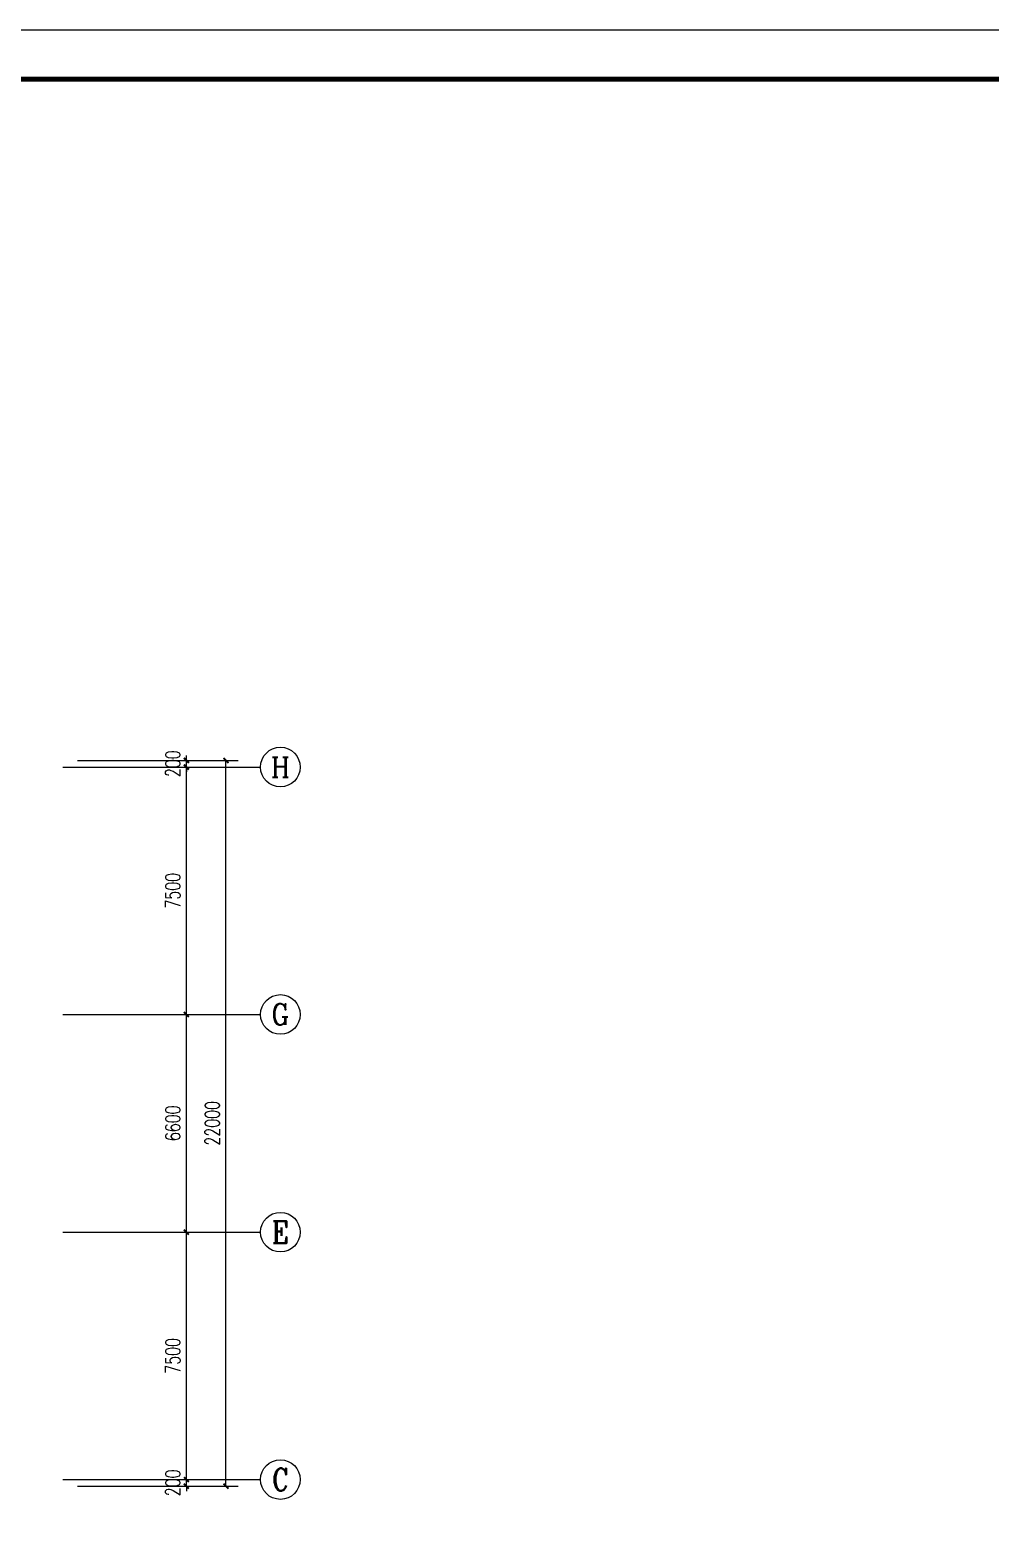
# Model space of a CAD drawing. Extents: x -70335 to 1144202, y 0 to 1100440.
# Drawn here: x 60642 to 89766, y 163485 to 208490 of the extents above; entities that cross this region are included whole.
import ezdxf
from ezdxf.enums import TextEntityAlignment as Align

# ---------------------------------------------------------------- set-up
doc = ezdxf.new("R2010")
doc.units = 0
doc.header["$LTSCALE"] = 1000
for name, color, linetype in [('3-建筑', 7, 'Continuous'), ('AXIS_TEXT', 7, 'Continuous'), ('BTTK', 7, 'Continuous'), ('PUB_TITLE', 4, 'Continuous'), ('改过图层标记', 3, 'Continuous')]:
    doc.layers.add(name, color=color, linetype=linetype)
doc.styles.add('_TCH_AXIS', font='COMPLEX', dxfattribs={"bigfont": 'GBCBIG'})
doc.styles.add('_TCH_DIM_T3', font='SIMPLEX', dxfattribs={"width": 0.705882, "bigfont": 'GBCBIG'})
doc.styles.add('COMPLEX', font='COMPLEX')
doc.styles.add('HZ(TK)', font='geniso.shx', dxfattribs={"width": 0.9, "bigfont": 'hztxt.shx'})
doc.dimstyles.new('_TCH_ARCH&&150', dxfattribs={"dimtxt": 446.25, "dimasz": 150, "dimexe": 375, "dimexo": 450, "dimgap": 189.375, "dimtad": 1, "dimdec": 0, "dimzin": 0, "dimdsep": 46, "dimtxsty": '_TCH_DIM_T3', "dimblk": 'ARCHTICK', "dimcen": 0.09, "dimclrt": 7, "dimazin": 2, "dimtfac": 1, "dimtdec": 0, "dimtix": 1, "dimtmove": 2, "dimatfit": 3, "dimfxl": 1, "dimtolj": 1, "dimtzin": 0, "dimarcsym": 0})

# ---------------------------------------------------------------- blocks, each defined once
blk = doc.blocks.new('vhtemplate_2019年新竖式图框_A1_1_2', base_point=(-420.5, 0))
at = {"layer": 'PUB_TITLE', "color": 7}
blk.add_lwpolyline([(-420.5, 594), (841, 594), (841, 0), (-420.5, 0)], close=True, dxfattribs=at)
at = {"layer": 'PUB_TITLE', "const_width": 1}
blk.add_lwpolyline([(-395.5, 10), (831, 10), (831, 584), (-395.5, 584)], close=True, dxfattribs=at)
at = {"layer": 'BTTK', "color": 4, "style": 'HZ(TK)', "width": 0.9}
for tag, p in [('合作单位', (796, 511.5)), ('建设单位', (796, 209.5)), ('工程名称', (796, 176.5)), ('子项名称', (806, 160)), ('图纸名称', (796, 141))]:
    blk.add_attdef(tag, text='', height=3.5, dxfattribs=at).set_placement(p, align=Align.MIDDLE_CENTER)
for tag, p in [('注册证书号', (808.5, 279)), ('注册印章号', (808.5, 271)), ('设计号', (806, 193)), ('图别', (789.75, 34)), ('图号', (822.25, 34)), ('版本号', (789.75, 26)), ('日期', (822.25, 26))]:
    blk.add_attdef(tag, text='', height=3.5, dxfattribs=at).set_placement(p, align=Align.MIDDLE)
blk = doc.blocks.new('_ArchTick')
at = {"color": 0, "linetype": 'ByBlock', "const_width": 0.4}
blk.add_lwpolyline([(-0.5, -0.5), (0.5, 0.5)], dxfattribs=at)
blk = doc.blocks.new('*D2707')
at = {"layer": '3-建筑', "color": 0, "lineweight": -2, "transparency": 16777216}
for p, q in [((62092, 164538), (65767, 164538)), ((62092, 164338), (65767, 164338)), ((65392, 164538), (65392, 164688)), ((65392, 164338), (65392, 164538)), ((65392, 164338), (65392, 164188))]:
    blk.add_line(p, q, dxfattribs=at)
at = {"layer": 'Defpoints', "color": 0, "transparency": 16777216}
for p in [(61642, 164538), (61642, 164338), (65392, 164538)]:
    blk.add_point(p, dxfattribs=at)
at = {"layer": '3-建筑', "color": 0, "lineweight": -2, "transparency": 16777216, "xscale": 150, "yscale": 150, "zscale": 150}
for p, rotation in [((65392, 164538), 270), ((65392, 164338), 90)]:
    blk.add_blockref('_ArchTick', p, dxfattribs=dict(at, rotation=rotation))
at = {"layer": '3-建筑', "color": 7, "transparency": 16777216, "insert": (64979, 164438), "char_height": 446.2, "attachment_point": 5, "rotation": 90, "style": '_TCH_DIM_T3'}
blk.add_mtext('\\A1;200', dxfattribs=at)
blk = doc.blocks.new('*D2708')
at = {"layer": '3-建筑', "color": 0, "lineweight": -2, "transparency": 16777216}
for p, q in [((62092, 172038), (65767, 172038)), ((65392, 164538), (65392, 172038)), ((62092, 164538), (65767, 164538))]:
    blk.add_line(p, q, dxfattribs=at)
at = {"layer": 'Defpoints', "color": 0, "transparency": 16777216}
for p in [(61642, 172038), (65392, 172038), (61642, 164538)]:
    blk.add_point(p, dxfattribs=at)
at = {"layer": '3-建筑', "color": 0, "lineweight": -2, "transparency": 16777216, "xscale": 150, "yscale": 150, "zscale": 150}
for p, rotation in [((65392, 172038), 90), ((65392, 164538), 270)]:
    blk.add_blockref('_ArchTick', p, dxfattribs=dict(at, rotation=rotation))
at = {"layer": '3-建筑', "color": 7, "transparency": 16777216, "insert": (64979, 168288), "char_height": 446.2, "attachment_point": 5, "rotation": 90, "style": '_TCH_DIM_T3'}
blk.add_mtext('\\A1;7500', dxfattribs=at)
blk = doc.blocks.new('*D2709')
at = {"layer": '3-建筑', "color": 0, "lineweight": -2, "transparency": 16777216}
for p, q in [((62092, 178638), (65767, 178638)), ((65392, 172038), (65392, 178638)), ((62092, 172038), (65767, 172038))]:
    blk.add_line(p, q, dxfattribs=at)
at = {"layer": 'Defpoints', "color": 0, "transparency": 16777216}
for p in [(61642, 178638), (65392, 178638), (61642, 172038)]:
    blk.add_point(p, dxfattribs=at)
at = {"layer": '3-建筑', "color": 0, "lineweight": -2, "transparency": 16777216, "xscale": 150, "yscale": 150, "zscale": 150}
for p, rotation in [((65392, 178638), 90), ((65392, 172038), 270)]:
    blk.add_blockref('_ArchTick', p, dxfattribs=dict(at, rotation=rotation))
at = {"layer": '3-建筑', "color": 7, "transparency": 16777216, "insert": (64979, 175338), "char_height": 446.2, "attachment_point": 5, "rotation": 90, "style": '_TCH_DIM_T3'}
blk.add_mtext('\\A1;6600', dxfattribs=at)
blk = doc.blocks.new('*D2710')
at = {"layer": '3-建筑', "color": 0, "lineweight": -2, "transparency": 16777216}
for p, q in [((62092, 186138), (65767, 186138)), ((65392, 178638), (65392, 186138)), ((62092, 178638), (65767, 178638))]:
    blk.add_line(p, q, dxfattribs=at)
at = {"layer": 'Defpoints', "color": 0, "transparency": 16777216}
for p in [(61642, 186138), (65392, 186138), (61642, 178638)]:
    blk.add_point(p, dxfattribs=at)
at = {"layer": '3-建筑', "color": 0, "lineweight": -2, "transparency": 16777216, "xscale": 150, "yscale": 150, "zscale": 150}
for p, rotation in [((65392, 186138), 90), ((65392, 178638), 270)]:
    blk.add_blockref('_ArchTick', p, dxfattribs=dict(at, rotation=rotation))
at = {"layer": '3-建筑', "color": 7, "transparency": 16777216, "insert": (64979, 182388), "char_height": 446.2, "attachment_point": 5, "rotation": 90, "style": '_TCH_DIM_T3'}
blk.add_mtext('\\A1;7500', dxfattribs=at)
blk = doc.blocks.new('*D2711')
at = {"layer": '3-建筑', "color": 0, "lineweight": -2, "transparency": 16777216}
for p, q in [((62092, 186338), (65767, 186338)), ((65392, 186338), (65392, 186488)), ((65392, 186138), (65392, 186338)), ((62092, 186138), (65767, 186138)), ((65392, 186138), (65392, 185988))]:
    blk.add_line(p, q, dxfattribs=at)
at = {"layer": 'Defpoints', "color": 0, "transparency": 16777216}
for p in [(61642, 186338), (65392, 186338), (61642, 186138)]:
    blk.add_point(p, dxfattribs=at)
at = {"layer": '3-建筑', "color": 0, "lineweight": -2, "transparency": 16777216, "xscale": 150, "yscale": 150, "zscale": 150}
for p, rotation in [((65392, 186338), 270), ((65392, 186138), 90)]:
    blk.add_blockref('_ArchTick', p, dxfattribs=dict(at, rotation=rotation))
at = {"layer": '3-建筑', "color": 7, "transparency": 16777216, "insert": (64979, 186238), "char_height": 446.2, "attachment_point": 5, "rotation": 90, "style": '_TCH_DIM_T3'}
blk.add_mtext('\\A1;200', dxfattribs=at)
blk = doc.blocks.new('*D2712')
at = {"layer": '3-建筑', "color": 0, "lineweight": -2, "transparency": 16777216}
for p, q in [((62092, 186338), (66967, 186338)), ((66592, 164338), (66592, 186338)), ((62092, 164338), (66967, 164338))]:
    blk.add_line(p, q, dxfattribs=at)
at = {"layer": 'Defpoints', "color": 0, "transparency": 16777216}
for p in [(61642, 186338), (66592, 186338), (61642, 164338)]:
    blk.add_point(p, dxfattribs=at)
at = {"layer": '3-建筑', "color": 0, "lineweight": -2, "transparency": 16777216, "xscale": 150, "yscale": 150, "zscale": 150}
for p, rotation in [((66592, 186338), 90), ((66592, 164338), 270)]:
    blk.add_blockref('_ArchTick', p, dxfattribs=dict(at, rotation=rotation))
at = {"layer": '3-建筑', "color": 7, "transparency": 16777216, "insert": (66179, 175338), "char_height": 446.2, "attachment_point": 5, "rotation": 90, "style": '_TCH_DIM_T3'}
blk.add_mtext('\\A1;22000', dxfattribs=at)
blk = doc.blocks.new('_AXISO')
blk.add_circle((0, 0), 0.5)
at = {"layer": 'AXIS_TEXT', "style": 'COMPLEX', "width": 1.041667}
blk.add_attdef('A', text='', height=0.56, dxfattribs=at).set_placement((-0.25, -0.28), (0.25, -0.28), align=Align.FIT)

msp = doc.modelspace()

# ---------------------------------------------------------------- linework, layer by layer
at = {"layer": '3-建筑'}
for p, q in [((61641.7, 186137.7), (67641.7, 186137.7)), ((61641.7, 178637.7), (67641.7, 178637.7)), ((61641.7, 172037.7), (67641.7, 172037.7)), ((61641.7, 164537.7), (67641.7, 164537.7))]:
    msp.add_line(p, q, dxfattribs=at)

# ---------------------------------------------------------------- block references
ref = msp.add_blockref('_AXISO', (68241.7, 186137.7), dxfattribs=dict(at, xscale=1200, yscale=1200, zscale=1200))
ref.add_attrib('A', 'H', dxfattribs={"layer": 'AXIS_TEXT', "height": 608.3, "style": '_TCH_AXIS'}).set_placement((67952, 185833.6), (68531.4, 185833.6), align=Align.FIT)
ref = msp.add_blockref('_AXISO', (68241.7, 178637.7), dxfattribs=dict(at, xscale=1200, yscale=1200, zscale=1200))
ref.add_attrib('A', 'G', dxfattribs={"layer": 'AXIS_TEXT', "height": 637.8, "style": '_TCH_AXIS'}).set_placement((67968.4, 178318.8), (68515, 178318.8), align=Align.FIT)
ref = msp.add_blockref('_AXISO', (68241.7, 172037.7), dxfattribs=dict(at, xscale=1200, yscale=1200, zscale=1200))
ref.add_attrib('A', 'E', dxfattribs={"layer": 'AXIS_TEXT', "height": 668.2, "style": '_TCH_AXIS'}).set_placement((67987.2, 171703.6), (68496.2, 171703.6), align=Align.FIT)
ref = msp.add_blockref('_AXISO', (68241.7, 164537.7), dxfattribs=dict(at, xscale=1200, yscale=1200, zscale=1200))
ref.add_attrib('A', 'C', dxfattribs={"layer": 'AXIS_TEXT', "height": 683.5, "style": '_TCH_AXIS'}).set_placement((67997.6, 164195.9), (68485.8, 164195.9), align=Align.FIT)
at = {"layer": '改过图层标记', "xscale": 150, "yscale": 150, "zscale": 150}
msp.add_blockref('vhtemplate_2019年新竖式图框_A1_1_2', (-70335, 119389.6), dxfattribs=at)

# ---------------------------------------------------------------- dimensions: what is measured, and where the dimension line sits
at = {"layer": '3-建筑'}
for p1, p2, distance, picture, middle in [((61641.7, 186137.7), (61641.7, 186337.7), -3750, '*D2711', (64979.2, 186237.7)), ((61641.7, 164337.7), (61641.7, 186337.7), -4950, '*D2712', (66179.2, 175337.7)), ((61641.7, 178637.7), (61641.7, 186137.7), -3750, '*D2710', (64979.2, 182387.7)), ((61641.7, 172037.7), (61641.7, 178637.7), -3750, '*D2709', (64979.2, 175337.7)), ((61641.7, 164537.7), (61641.7, 172037.7), -3750, '*D2708', (64979.2, 168287.7)), ((61641.7, 164337.7), (61641.7, 164537.7), -3750, '*D2707', (64979.2, 164437.7))]:
    dim = msp.add_aligned_dim(p1=p1, p2=p2, distance=distance, dimstyle='_TCH_ARCH&&150', dxfattribs=at)
    dim.commit()
    dim.dimension.update_dxf_attribs({"geometry": picture, "text_midpoint": middle})

doc.saveas('drawing.dxf')
